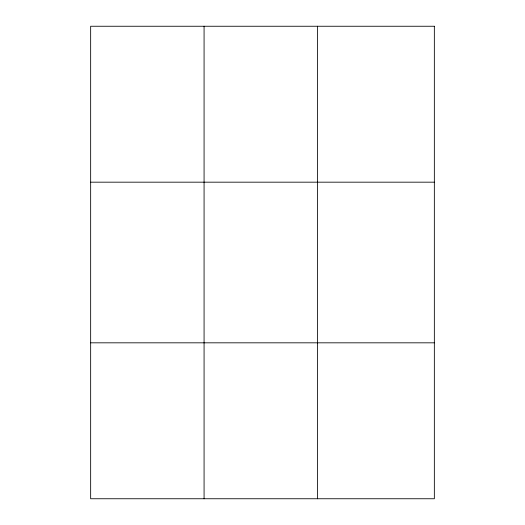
<?xml version="1.0" encoding="UTF-8"?>
<svg xmlns="http://www.w3.org/2000/svg" width="525" height="525" viewBox="0 0 525 525"><rect width="100%" height="100%" fill="white"/><g stroke="black" fill="none" stroke-linecap="round" stroke-linejoin="round"><path stroke-width="0.79" d="M204.074 498.75L204.074 26.25M317.494 498.75L317.494 26.25M90.654 182.175L434.346 182.175M90.654 342.825L434.346 342.825M434.346 26.25L434.346 498.75L90.654 498.75L90.654 26.25L434.346 26.25"/></g></svg>
